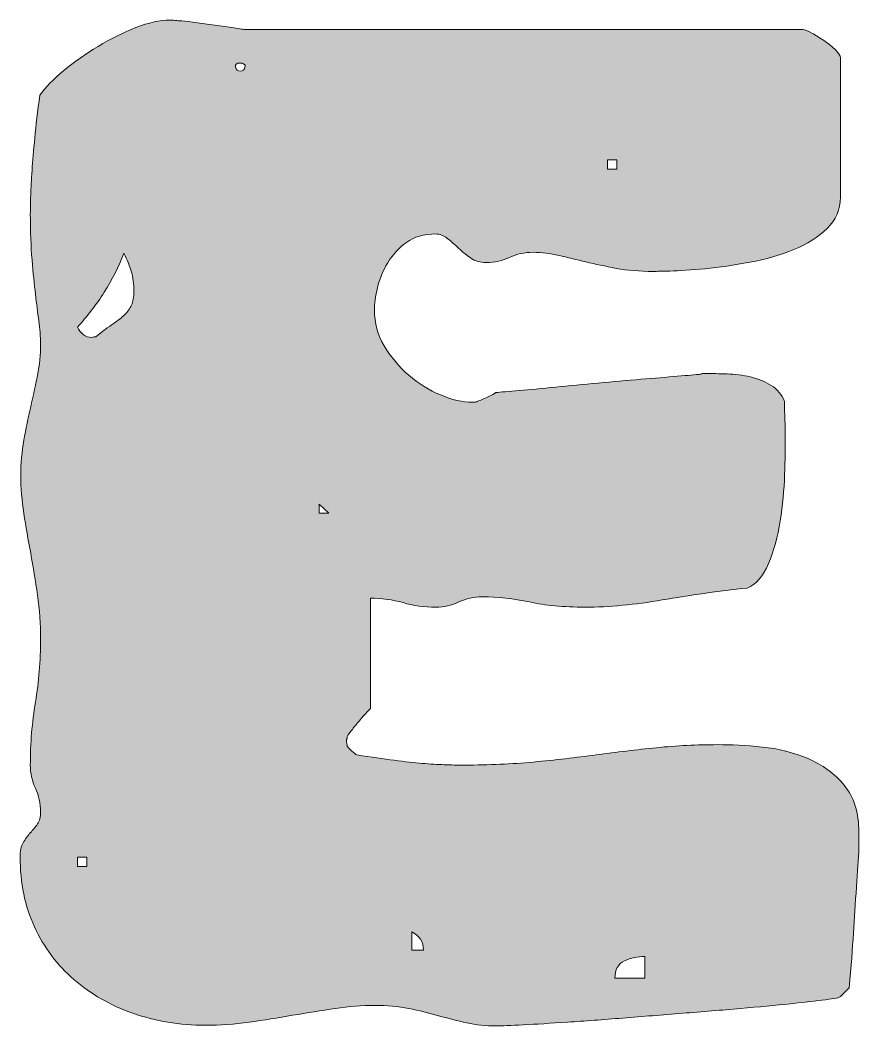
# Model space of a CAD drawing. Header units: inches. Extents: x 211 to 865, y -923 to -143.
# Drawn here: x 624.5 to 684, y -900.5 to -829.2 of the extents above; entities that cross this region are included whole.
import ezdxf

# ---------------------------------------------------------------- set-up
doc = ezdxf.new("R2010")
doc.units = ezdxf.units.IN
doc.header["$MEASUREMENT"] = 0
doc.layers.add('Layer 1', color=7, linetype='Continuous')

# ---------------------------------------------------------------- blocks, each defined once
blk = doc.blocks.new('block 7')
at = {"layer": 'Layer 1', "true_color": 0x040404}
h = blk.add_hatch(color=18, dxfattribs=at)
h.dxf.hatch_style = 2
edge = h.paths.add_edge_path()
edge.add_spline(control_points=[(625.911, -834.505), (626.298, -833.957), (626.86, -833.378), (627.601, -832.766), (628.341, -832.155), (629.154, -831.582), (630.039, -831.052), (630.925, -830.52), (631.819, -830.078), (632.719, -829.723), (633.62, -829.369), (634.426, -829.191), (635.133, -829.191), (635.198, -829.191), (635.319, -829.2), (635.497, -829.217), (635.672, -829.233), (635.778, -829.24), (635.81, -829.24), (636.004, -829.24), (636.317, -829.272), (636.752, -829.337), (637.187, -829.403), (637.646, -829.465), (638.127, -829.53), (638.611, -829.594), (639.069, -829.659), (639.504, -829.723), (639.94, -829.788), (640.253, -829.836), (640.446, -829.868), (640.446, -829.868), (679.994, -829.868), (679.994, -829.868), (680.123, -829.868), (680.333, -829.949), (680.623, -830.11), (680.913, -830.271), (681.21, -830.456), (681.516, -830.665), (681.823, -830.875), (682.088, -831.091), (682.313, -831.317), (682.537, -831.543), (682.652, -831.72), (682.652, -831.849), (682.652, -831.849), (682.652, -841.748), (682.652, -841.748), (682.652, -842.617), (682.337, -843.358), (681.71, -843.968), (681.081, -844.581), (680.292, -845.079), (679.343, -845.466), (678.393, -845.852), (677.355, -846.15), (676.228, -846.359), (675.102, -846.569), (674.047, -846.721), (673.066, -846.818), (672.083, -846.914), (671.247, -846.972), (670.554, -846.988), (669.862, -847.004), (669.469, -847.011), (669.372, -847.011), (668.405, -847.011), (667.536, -846.939), (666.765, -846.794), (665.991, -846.649), (665.275, -846.497), (664.616, -846.336), (663.955, -846.175), (663.319, -846.021), (662.707, -845.876), (662.096, -845.731), (661.484, -845.659), (660.873, -845.659), (660.261, -845.659), (659.706, -845.779), (659.206, -846.021), (658.706, -846.262), (658.151, -846.382), (657.541, -846.382), (657.122, -846.382), (656.76, -846.279), (656.454, -846.069), (656.147, -845.859), (655.857, -845.627), (655.585, -845.369), (655.311, -845.111), (655.046, -844.878), (654.788, -844.669), (654.53, -844.459), (654.256, -844.355), (653.966, -844.355), (653.13, -844.355), (652.437, -844.556), (651.891, -844.959), (651.343, -845.362), (650.901, -845.845), (650.562, -846.407), (650.225, -846.972), (649.984, -847.559), (649.839, -848.17), (649.694, -848.782), (649.62, -849.314), (649.62, -849.763), (649.62, -850.666), (649.855, -851.511), (650.32, -852.299), (650.788, -853.089), (651.366, -853.78), (652.059, -854.374), (652.752, -854.971), (653.501, -855.438), (654.305, -855.775), (655.109, -856.113), (655.866, -856.283), (656.575, -856.283), (656.638, -856.283), (656.711, -856.283), (656.792, -856.283), (656.873, -856.283), (656.912, -856.267), (656.912, -856.235), (657.009, -856.203), (657.234, -856.106), (657.589, -855.945), (657.943, -855.784), (658.151, -855.671), (658.217, -855.606), (658.57, -855.574), (659.125, -855.526), (659.883, -855.461), (660.638, -855.397), (661.5, -855.316), (662.467, -855.22), (663.432, -855.123), (664.438, -855.026), (665.484, -854.931), (666.53, -854.835), (667.536, -854.745), (668.502, -854.664), (669.469, -854.586), (670.328, -854.512), (671.086, -854.448), (671.841, -854.383), (672.396, -854.335), (672.751, -854.303), (672.751, -854.271), (672.792, -854.254), (672.873, -854.254), (672.953, -854.254), (673.025, -854.254), (673.089, -854.254), (673.541, -854.254), (674.047, -854.263), (674.611, -854.279), (675.174, -854.296), (675.729, -854.367), (676.277, -854.496), (676.823, -854.625), (677.315, -854.826), (677.749, -855.1), (678.184, -855.374), (678.497, -855.751), (678.691, -856.235), (678.691, -856.332), (678.691, -856.509), (678.691, -856.765), (678.691, -857.023), (678.7, -857.297), (678.716, -857.587), (678.732, -857.877), (678.739, -858.142), (678.739, -858.384), (678.739, -858.626), (678.739, -858.794), (678.739, -858.891), (678.739, -859.503), (678.723, -860.346), (678.691, -861.426), (678.659, -862.504), (678.555, -863.598), (678.377, -864.709), (678.2, -865.821), (677.926, -866.827), (677.557, -867.728), (677.187, -868.629), (676.68, -869.209), (676.035, -869.467), (673.974, -869.69), (671.97, -869.973), (670.024, -870.31), (668.075, -870.648), (666.249, -870.819), (664.542, -870.819), (663.029, -870.819), (661.718, -870.697), (660.606, -870.455), (659.496, -870.213), (658.377, -870.093), (657.25, -870.093), (656.672, -870.093), (656.124, -870.213), (655.608, -870.455), (655.094, -870.697), (654.546, -870.819), (653.966, -870.819), (653.162, -870.819), (652.389, -870.713), (651.649, -870.503), (650.908, -870.296), (650.136, -870.19), (649.332, -870.19), (649.332, -870.19), (649.332, -878.014), (649.332, -878.014), (649.266, -878.078), (649.155, -878.198), (648.993, -878.375), (648.832, -878.553), (648.662, -878.746), (648.487, -878.954), (648.309, -879.165), (648.148, -879.366), (648.003, -879.559), (647.858, -879.751), (647.754, -879.896), (647.69, -879.992), (647.69, -879.992), (647.69, -880.137), (647.69, -880.137), (647.658, -880.17), (647.641, -880.234), (647.641, -880.331), (647.641, -880.363), (647.649, -880.42), (647.665, -880.499), (647.681, -880.58), (647.69, -880.637), (647.69, -880.669), (647.72, -880.734), (647.826, -880.847), (648.003, -881.008), (648.18, -881.169), (648.3, -881.266), (648.365, -881.296), (649.395, -881.457), (650.281, -881.586), (651.021, -881.683), (651.762, -881.78), (652.423, -881.851), (653.001, -881.9), (653.581, -881.948), (654.104, -881.98), (654.572, -881.996), (655.037, -882.014), (655.512, -882.021), (655.995, -882.021), (657.734, -882.021), (659.367, -881.948), (660.896, -881.803), (662.426, -881.66), (663.907, -881.489), (665.339, -881.296), (666.772, -881.103), (668.195, -880.934), (669.614, -880.789), (671.03, -880.644), (672.479, -880.573), (673.96, -880.573), (674.893, -880.573), (675.938, -880.628), (677.097, -880.741), (678.257, -880.854), (679.343, -881.128), (680.358, -881.563), (681.371, -881.996), (682.224, -882.625), (682.917, -883.445), (683.608, -884.267), (683.955, -885.386), (683.955, -886.803), (683.955, -886.803), (683.955, -887.913), (683.955, -887.913), (683.923, -888.654), (683.866, -889.578), (683.785, -890.688), (683.705, -891.8), (683.633, -892.886), (683.569, -893.949), (683.504, -895.011), (683.408, -896.299), (683.279, -897.812), (683.279, -897.812), (682.652, -898.439), (682.652, -898.439), (682.586, -898.505), (682.233, -898.577), (681.588, -898.657), (680.945, -898.738), (680.107, -898.834), (679.078, -898.947), (678.048, -899.06), (676.871, -899.171), (675.553, -899.284), (674.232, -899.397), (672.864, -899.51), (671.447, -899.622), (670.031, -899.735), (668.623, -899.848), (667.223, -899.961), (665.823, -900.074), (664.519, -900.17), (663.31, -900.251), (662.103, -900.33), (661.058, -900.396), (660.173, -900.444), (659.286, -900.493), (658.651, -900.516), (658.264, -900.516), (657.524, -900.516), (656.824, -900.444), (656.163, -900.299), (655.504, -900.154), (654.837, -899.984), (654.16, -899.792), (653.485, -899.599), (652.784, -899.429), (652.059, -899.284), (651.336, -899.139), (650.523, -899.067), (649.62, -899.067), (648.752, -899.067), (647.826, -899.139), (646.845, -899.284), (645.861, -899.429), (644.857, -899.59), (643.825, -899.767), (642.796, -899.945), (641.766, -900.106), (640.736, -900.251), (639.705, -900.396), (638.675, -900.468), (637.646, -900.468), (635.81, -900.468), (634.096, -900.185), (632.503, -899.622), (630.909, -899.06), (629.516, -898.263), (628.325, -897.232), (627.134, -896.202), (626.201, -894.956), (625.524, -893.489), (624.849, -892.026), (624.511, -890.375), (624.511, -888.54), (624.511, -888.122), (624.582, -887.784), (624.727, -887.526), (624.872, -887.268), (625.041, -887.035), (625.234, -886.826), (625.428, -886.616), (625.598, -886.409), (625.741, -886.197), (625.886, -885.99), (625.959, -885.708), (625.959, -885.354), (625.959, -884.741), (625.838, -884.177), (625.598, -883.663), (625.356, -883.148), (625.234, -882.6), (625.234, -882.021), (625.234, -880.476), (625.356, -878.988), (625.598, -877.553), (625.838, -876.123), (625.959, -874.633), (625.959, -873.087), (625.959, -872.026), (625.886, -870.987), (625.741, -869.973), (625.598, -868.958), (625.435, -867.97), (625.259, -867.003), (625.082, -866.037), (624.921, -865.095), (624.776, -864.179), (624.631, -863.26), (624.559, -862.366), (624.559, -861.498), (624.559, -860.629), (624.631, -859.791), (624.776, -858.987), (624.921, -858.183), (625.082, -857.394), (625.259, -856.62), (625.435, -855.848), (625.598, -855.1), (625.741, -854.374), (625.886, -853.651), (625.959, -852.919), (625.959, -852.177), (625.959, -851.631), (625.918, -851.076), (625.838, -850.512), (625.757, -849.95), (625.676, -849.321), (625.598, -848.628), (625.515, -847.937), (625.435, -847.124), (625.356, -846.191), (625.275, -845.256), (625.234, -844.162), (625.234, -842.907), (625.234, -842.52), (625.243, -842.077), (625.259, -841.578), (625.275, -841.08), (625.308, -840.5), (625.356, -839.839), (625.404, -839.18), (625.469, -838.415), (625.549, -837.547), (625.628, -836.677), (625.75, -835.663), (625.911, -834.505)], knot_values=[0, 0, 0, 0, 1, 1, 1, 2, 2, 2, 3, 3, 3, 4, 4, 4, 5, 5, 5, 6, 6, 6, 7, 7, 7, 8, 8, 8, 9, 9, 9, 10, 10, 10, 11, 11, 11, 12, 12, 12, 13, 13, 13, 14, 14, 14, 15, 15, 15, 16, 16, 16, 17, 17, 17, 18, 18, 18, 19, 19, 19, 20, 20, 20, 21, 21, 21, 22, 22, 22, 23, 23, 23, 24, 24, 24, 25, 25, 25, 26, 26, 26, 27, 27, 27, 28, 28, 28, 29, 29, 29, 30, 30, 30, 31, 31, 31, 32, 32, 32, 33, 33, 33, 34, 34, 34, 35, 35, 35, 36, 36, 36, 37, 37, 37, 38, 38, 38, 39, 39, 39, 40, 40, 40, 41, 41, 41, 42, 42, 42, 43, 43, 43, 44, 44, 44, 45, 45, 45, 46, 46, 46, 47, 47, 47, 48, 48, 48, 49, 49, 49, 50, 50, 50, 51, 51, 51, 52, 52, 52, 53, 53, 53, 54, 54, 54, 55, 55, 55, 56, 56, 56, 57, 57, 57, 58, 58, 58, 59, 59, 59, 60, 60, 60, 61, 61, 61, 62, 62, 62, 63, 63, 63, 64, 64, 64, 65, 65, 65, 66, 66, 66, 67, 67, 67, 68, 68, 68, 69, 69, 69, 70, 70, 70, 71, 71, 71, 72, 72, 72, 73, 73, 73, 74, 74, 74, 75, 75, 75, 76, 76, 76, 77, 77, 77, 78, 78, 78, 79, 79, 79, 80, 80, 80, 81, 81, 81, 82, 82, 82, 83, 83, 83, 84, 84, 84, 85, 85, 85, 86, 86, 86, 87, 87, 87, 88, 88, 88, 89, 89, 89, 90, 90, 90, 91, 91, 91, 92, 92, 92, 93, 93, 93, 94, 94, 94, 95, 95, 95, 96, 96, 96, 97, 97, 97, 98, 98, 98, 99, 99, 99, 100, 100, 100, 101, 101, 101, 102, 102, 102, 103, 103, 103, 104, 104, 104, 105, 105, 105, 106, 106, 106, 107, 107, 107, 108, 108, 108, 109, 109, 109, 110, 110, 110, 111, 111, 111, 112, 112, 112, 113, 113, 113, 114, 114, 114, 115, 115, 115, 116, 116, 116, 117, 117, 117, 118, 118, 118, 119, 119, 119, 120, 120, 120, 121, 121, 121, 122, 122, 122, 123, 123, 123, 124, 124, 124, 125, 125, 125, 126, 126, 126, 127, 127, 127, 128, 128, 128, 129, 129, 129, 130, 130, 130, 131, 131, 131, 132, 132, 132, 133, 133, 133, 134, 134, 134, 135, 135, 135, 136, 136, 136, 137, 137, 137, 138, 138, 138, 139, 139, 139, 140, 140, 140, 141, 141, 141, 142, 142, 142, 143, 143, 143, 144, 144, 144, 144], degree=3, periodic=1)
edge = h.paths.add_edge_path()
edge.add_spline(control_points=[(628.567, -850.97), (628.663, -851.164), (628.799, -851.334), (628.977, -851.477), (629.154, -851.622), (629.355, -851.695), (629.58, -851.695), (629.645, -851.695), (629.693, -851.679), (629.725, -851.647), (629.725, -851.647), (629.87, -851.647), (629.87, -851.647), (630.354, -851.26), (630.764, -850.954), (631.102, -850.728), (631.441, -850.505), (631.713, -850.288), (631.922, -850.077), (632.132, -849.869), (632.293, -849.643), (632.406, -849.402), (632.519, -849.16), (632.574, -848.83), (632.574, -848.411), (632.574, -847.897), (632.519, -847.446), (632.406, -847.059), (632.293, -846.672), (632.107, -846.223), (631.851, -845.707), (631.496, -846.672), (631.038, -847.598), (630.474, -848.485), (629.91, -849.369), (629.274, -850.198), (628.567, -850.97)], knot_values=[0, 0, 0, 0, 1, 1, 1, 2, 2, 2, 3, 3, 3, 4, 4, 4, 5, 5, 5, 6, 6, 6, 7, 7, 7, 8, 8, 8, 9, 9, 9, 10, 10, 10, 11, 11, 11, 12, 12, 12, 12], degree=3, periodic=1)
h.paths.add_polyline_path([(628.567, -889.216), (629.244, -889.216), (629.244, -888.54), (628.567, -888.54)])
edge = h.paths.add_edge_path()
edge.add_spline(control_points=[(640.446, -832.524), (640.477, -832.427), (640.453, -832.356), (640.373, -832.307), (640.292, -832.259), (640.205, -832.234), (640.108, -832.234), (639.85, -832.234), (639.737, -832.331), (639.769, -832.524), (639.834, -832.717), (639.947, -832.814), (640.108, -832.814), (640.301, -832.814), (640.414, -832.717), (640.446, -832.524)], knot_values=[0, 0, 0, 0, 1, 1, 1, 2, 2, 2, 3, 3, 3, 4, 4, 4, 5, 5, 5, 5], degree=3, periodic=1)
h.paths.add_polyline_path([(645.709, -863.527), (645.709, -864.154), (646.386, -864.154)])
edge = h.paths.add_edge_path()
edge.add_spline(control_points=[(653.098, -895.156), (653.098, -894.544), (652.824, -894.11), (652.278, -893.853), (652.278, -893.853), (652.278, -895.156), (652.278, -895.156), (652.278, -895.156), (653.098, -895.156), (653.098, -895.156)], knot_values=[0, 0, 0, 0, 1, 1, 1, 2, 2, 2, 3, 3, 3, 3], degree=3, periodic=1)
h.paths.add_polyline_path([(666.136, -839.092), (666.136, -839.767), (666.813, -839.767), (666.813, -839.092)])
edge = h.paths.add_edge_path()
edge.add_spline(control_points=[(668.792, -897.135), (668.792, -897.135), (668.792, -895.59), (668.792, -895.59), (668.276, -895.59), (667.794, -895.695), (667.343, -895.905), (666.892, -896.114), (666.668, -896.524), (666.668, -897.135), (666.668, -897.135), (668.792, -897.135), (668.792, -897.135)], knot_values=[0, 0, 0, 0, 1, 1, 1, 2, 2, 2, 3, 3, 3, 4, 4, 4, 4], degree=3, periodic=1)
at = {"layer": 'Layer 1', "lineweight": 0}
for points in [[(666.136, -839.092), (666.136, -839.767), (666.813, -839.767), (666.813, -839.092), (666.136, -839.092)], [(645.709, -863.527), (645.709, -864.154), (646.386, -864.154), (645.709, -863.527)], [(628.567, -889.216), (629.244, -889.216), (629.244, -888.54), (628.567, -888.54), (628.567, -889.216)]]:
    blk.add_lwpolyline(points, dxfattribs=at)
for points, knots in [([(625.911, -834.505), (626.298, -833.957), (626.86, -833.378), (627.601, -832.766), (628.341, -832.155), (629.154, -831.582), (630.039, -831.052), (630.925, -830.52), (631.819, -830.078), (632.719, -829.723), (633.62, -829.369), (634.426, -829.191), (635.133, -829.191), (635.198, -829.191), (635.319, -829.2), (635.497, -829.217), (635.672, -829.233), (635.778, -829.24), (635.81, -829.24), (636.004, -829.24), (636.317, -829.272), (636.752, -829.337), (637.187, -829.403), (637.646, -829.465), (638.127, -829.53), (638.611, -829.594), (639.069, -829.659), (639.504, -829.723), (639.94, -829.788), (640.253, -829.836), (640.446, -829.868), (640.446, -829.868), (679.994, -829.868), (679.994, -829.868), (680.123, -829.868), (680.333, -829.949), (680.623, -830.11), (680.913, -830.271), (681.21, -830.456), (681.516, -830.665), (681.823, -830.875), (682.088, -831.091), (682.313, -831.317), (682.537, -831.543), (682.652, -831.72), (682.652, -831.849), (682.652, -831.849), (682.652, -841.748), (682.652, -841.748), (682.652, -842.617), (682.337, -843.358), (681.71, -843.968), (681.081, -844.581), (680.292, -845.079), (679.343, -845.466), (678.393, -845.852), (677.355, -846.15), (676.228, -846.359), (675.102, -846.569), (674.047, -846.721), (673.066, -846.818), (672.083, -846.914), (671.247, -846.972), (670.554, -846.988), (669.862, -847.004), (669.469, -847.011), (669.372, -847.011), (668.405, -847.011), (667.536, -846.939), (666.765, -846.794), (665.991, -846.649), (665.275, -846.497), (664.616, -846.336), (663.955, -846.175), (663.319, -846.021), (662.707, -845.876), (662.096, -845.731), (661.484, -845.659), (660.873, -845.659), (660.261, -845.659), (659.706, -845.779), (659.206, -846.021), (658.706, -846.262), (658.151, -846.382), (657.541, -846.382), (657.122, -846.382), (656.76, -846.279), (656.454, -846.069), (656.147, -845.859), (655.857, -845.627), (655.585, -845.369), (655.311, -845.111), (655.046, -844.878), (654.788, -844.669), (654.53, -844.459), (654.256, -844.355), (653.966, -844.355), (653.13, -844.355), (652.437, -844.556), (651.891, -844.959), (651.343, -845.362), (650.901, -845.845), (650.562, -846.407), (650.225, -846.972), (649.984, -847.559), (649.839, -848.17), (649.694, -848.782), (649.62, -849.314), (649.62, -849.763), (649.62, -850.666), (649.855, -851.511), (650.32, -852.299), (650.788, -853.089), (651.366, -853.78), (652.059, -854.374), (652.752, -854.971), (653.501, -855.438), (654.305, -855.775), (655.109, -856.113), (655.866, -856.283), (656.575, -856.283), (656.638, -856.283), (656.711, -856.283), (656.792, -856.283), (656.873, -856.283), (656.912, -856.267), (656.912, -856.235), (657.009, -856.203), (657.234, -856.106), (657.589, -855.945), (657.943, -855.784), (658.151, -855.671), (658.217, -855.606), (658.57, -855.574), (659.125, -855.526), (659.883, -855.461), (660.638, -855.397), (661.5, -855.316), (662.467, -855.22), (663.432, -855.123), (664.438, -855.026), (665.484, -854.931), (666.53, -854.835), (667.536, -854.745), (668.502, -854.664), (669.469, -854.586), (670.328, -854.512), (671.086, -854.448), (671.841, -854.383), (672.396, -854.335), (672.751, -854.303), (672.751, -854.271), (672.792, -854.254), (672.873, -854.254), (672.953, -854.254), (673.025, -854.254), (673.089, -854.254), (673.541, -854.254), (674.047, -854.263), (674.611, -854.279), (675.174, -854.296), (675.729, -854.367), (676.277, -854.496), (676.823, -854.625), (677.315, -854.826), (677.749, -855.1), (678.184, -855.374), (678.497, -855.751), (678.691, -856.235), (678.691, -856.332), (678.691, -856.509), (678.691, -856.765), (678.691, -857.023), (678.7, -857.297), (678.716, -857.587), (678.732, -857.877), (678.739, -858.142), (678.739, -858.384), (678.739, -858.626), (678.739, -858.794), (678.739, -858.891), (678.739, -859.503), (678.723, -860.346), (678.691, -861.426), (678.659, -862.504), (678.555, -863.598), (678.377, -864.709), (678.2, -865.821), (677.926, -866.827), (677.557, -867.728), (677.187, -868.629), (676.68, -869.209), (676.035, -869.467), (673.974, -869.69), (671.97, -869.973), (670.024, -870.31), (668.075, -870.648), (666.249, -870.819), (664.542, -870.819), (663.029, -870.819), (661.718, -870.697), (660.606, -870.455), (659.496, -870.213), (658.377, -870.093), (657.25, -870.093), (656.672, -870.093), (656.124, -870.213), (655.608, -870.455), (655.094, -870.697), (654.546, -870.819), (653.966, -870.819), (653.162, -870.819), (652.389, -870.713), (651.649, -870.503), (650.908, -870.296), (650.136, -870.19), (649.332, -870.19), (649.332, -870.19), (649.332, -878.014), (649.332, -878.014), (649.266, -878.078), (649.155, -878.198), (648.993, -878.375), (648.832, -878.553), (648.662, -878.746), (648.487, -878.954), (648.309, -879.165), (648.148, -879.366), (648.003, -879.559), (647.858, -879.751), (647.754, -879.896), (647.69, -879.992), (647.69, -879.992), (647.69, -880.137), (647.69, -880.137), (647.658, -880.17), (647.641, -880.234), (647.641, -880.331), (647.641, -880.363), (647.649, -880.42), (647.665, -880.499), (647.681, -880.58), (647.69, -880.637), (647.69, -880.669), (647.72, -880.734), (647.826, -880.847), (648.003, -881.008), (648.18, -881.169), (648.3, -881.266), (648.365, -881.296), (649.395, -881.457), (650.281, -881.586), (651.021, -881.683), (651.762, -881.78), (652.423, -881.851), (653.001, -881.9), (653.581, -881.948), (654.104, -881.98), (654.572, -881.996), (655.037, -882.014), (655.512, -882.021), (655.995, -882.021), (657.734, -882.021), (659.367, -881.948), (660.896, -881.803), (662.426, -881.66), (663.907, -881.489), (665.339, -881.296), (666.772, -881.103), (668.195, -880.934), (669.614, -880.789), (671.03, -880.644), (672.479, -880.573), (673.96, -880.573), (674.893, -880.573), (675.938, -880.628), (677.097, -880.741), (678.257, -880.854), (679.343, -881.128), (680.358, -881.563), (681.371, -881.996), (682.224, -882.625), (682.917, -883.445), (683.608, -884.267), (683.955, -885.386), (683.955, -886.803), (683.955, -886.803), (683.955, -887.913), (683.955, -887.913), (683.923, -888.654), (683.866, -889.578), (683.785, -890.688), (683.705, -891.8), (683.633, -892.886), (683.569, -893.949), (683.504, -895.011), (683.408, -896.299), (683.279, -897.812), (683.279, -897.812), (682.652, -898.439), (682.652, -898.439), (682.586, -898.505), (682.233, -898.577), (681.588, -898.657), (680.945, -898.738), (680.107, -898.834), (679.078, -898.947), (678.048, -899.06), (676.871, -899.171), (675.553, -899.284), (674.232, -899.397), (672.864, -899.51), (671.447, -899.622), (670.031, -899.735), (668.623, -899.848), (667.223, -899.961), (665.823, -900.074), (664.519, -900.17), (663.31, -900.251), (662.103, -900.33), (661.058, -900.396), (660.173, -900.444), (659.286, -900.493), (658.651, -900.516), (658.264, -900.516), (657.524, -900.516), (656.824, -900.444), (656.163, -900.299), (655.504, -900.154), (654.837, -899.984), (654.16, -899.792), (653.485, -899.599), (652.784, -899.429), (652.059, -899.284), (651.336, -899.139), (650.523, -899.067), (649.62, -899.067), (648.752, -899.067), (647.826, -899.139), (646.845, -899.284), (645.861, -899.429), (644.857, -899.59), (643.825, -899.767), (642.796, -899.945), (641.766, -900.106), (640.736, -900.251), (639.705, -900.396), (638.675, -900.468), (637.646, -900.468), (635.81, -900.468), (634.096, -900.185), (632.503, -899.622), (630.909, -899.06), (629.516, -898.263), (628.325, -897.232), (627.134, -896.202), (626.201, -894.956), (625.524, -893.489), (624.849, -892.026), (624.511, -890.375), (624.511, -888.54), (624.511, -888.122), (624.582, -887.784), (624.727, -887.526), (624.872, -887.268), (625.041, -887.035), (625.234, -886.826), (625.428, -886.616), (625.598, -886.409), (625.741, -886.197), (625.886, -885.99), (625.959, -885.708), (625.959, -885.354), (625.959, -884.741), (625.838, -884.177), (625.598, -883.663), (625.356, -883.148), (625.234, -882.6), (625.234, -882.021), (625.234, -880.476), (625.356, -878.988), (625.598, -877.553), (625.838, -876.123), (625.959, -874.633), (625.959, -873.087), (625.959, -872.026), (625.886, -870.987), (625.741, -869.973), (625.598, -868.958), (625.435, -867.97), (625.259, -867.003), (625.082, -866.037), (624.921, -865.095), (624.776, -864.179), (624.631, -863.26), (624.559, -862.366), (624.559, -861.498), (624.559, -860.629), (624.631, -859.791), (624.776, -858.987), (624.921, -858.183), (625.082, -857.394), (625.259, -856.62), (625.435, -855.848), (625.598, -855.1), (625.741, -854.374), (625.886, -853.651), (625.959, -852.919), (625.959, -852.177), (625.959, -851.631), (625.918, -851.076), (625.838, -850.512), (625.757, -849.95), (625.676, -849.321), (625.598, -848.628), (625.515, -847.937), (625.435, -847.124), (625.356, -846.191), (625.275, -845.256), (625.234, -844.162), (625.234, -842.907), (625.234, -842.52), (625.243, -842.077), (625.259, -841.578), (625.275, -841.08), (625.308, -840.5), (625.356, -839.839), (625.404, -839.18), (625.469, -838.415), (625.549, -837.547), (625.628, -836.677), (625.75, -835.663), (625.911, -834.505)], [0, 0, 0, 0, 1, 1, 1, 2, 2, 2, 3, 3, 3, 4, 4, 4, 5, 5, 5, 6, 6, 6, 7, 7, 7, 8, 8, 8, 9, 9, 9, 10, 10, 10, 11, 11, 11, 12, 12, 12, 13, 13, 13, 14, 14, 14, 15, 15, 15, 16, 16, 16, 17, 17, 17, 18, 18, 18, 19, 19, 19, 20, 20, 20, 21, 21, 21, 22, 22, 22, 23, 23, 23, 24, 24, 24, 25, 25, 25, 26, 26, 26, 27, 27, 27, 28, 28, 28, 29, 29, 29, 30, 30, 30, 31, 31, 31, 32, 32, 32, 33, 33, 33, 34, 34, 34, 35, 35, 35, 36, 36, 36, 37, 37, 37, 38, 38, 38, 39, 39, 39, 40, 40, 40, 41, 41, 41, 42, 42, 42, 43, 43, 43, 44, 44, 44, 45, 45, 45, 46, 46, 46, 47, 47, 47, 48, 48, 48, 49, 49, 49, 50, 50, 50, 51, 51, 51, 52, 52, 52, 53, 53, 53, 54, 54, 54, 55, 55, 55, 56, 56, 56, 57, 57, 57, 58, 58, 58, 59, 59, 59, 60, 60, 60, 61, 61, 61, 62, 62, 62, 63, 63, 63, 64, 64, 64, 65, 65, 65, 66, 66, 66, 67, 67, 67, 68, 68, 68, 69, 69, 69, 70, 70, 70, 71, 71, 71, 72, 72, 72, 73, 73, 73, 74, 74, 74, 75, 75, 75, 76, 76, 76, 77, 77, 77, 78, 78, 78, 79, 79, 79, 80, 80, 80, 81, 81, 81, 82, 82, 82, 83, 83, 83, 84, 84, 84, 85, 85, 85, 86, 86, 86, 87, 87, 87, 88, 88, 88, 89, 89, 89, 90, 90, 90, 91, 91, 91, 92, 92, 92, 93, 93, 93, 94, 94, 94, 95, 95, 95, 96, 96, 96, 97, 97, 97, 98, 98, 98, 99, 99, 99, 100, 100, 100, 101, 101, 101, 102, 102, 102, 103, 103, 103, 104, 104, 104, 105, 105, 105, 106, 106, 106, 107, 107, 107, 108, 108, 108, 109, 109, 109, 110, 110, 110, 111, 111, 111, 112, 112, 112, 113, 113, 113, 114, 114, 114, 115, 115, 115, 116, 116, 116, 117, 117, 117, 118, 118, 118, 119, 119, 119, 120, 120, 120, 121, 121, 121, 122, 122, 122, 123, 123, 123, 124, 124, 124, 125, 125, 125, 126, 126, 126, 127, 127, 127, 128, 128, 128, 129, 129, 129, 130, 130, 130, 131, 131, 131, 132, 132, 132, 133, 133, 133, 134, 134, 134, 135, 135, 135, 136, 136, 136, 137, 137, 137, 138, 138, 138, 139, 139, 139, 140, 140, 140, 141, 141, 141, 142, 142, 142, 143, 143, 143, 144, 144, 144, 144]), ([(640.446, -832.524), (640.477, -832.427), (640.453, -832.356), (640.373, -832.307), (640.292, -832.259), (640.205, -832.234), (640.108, -832.234), (639.85, -832.234), (639.737, -832.331), (639.769, -832.524), (639.834, -832.717), (639.947, -832.814), (640.108, -832.814), (640.301, -832.814), (640.414, -832.717), (640.446, -832.524)], [0, 0, 0, 0, 1, 1, 1, 2, 2, 2, 3, 3, 3, 4, 4, 4, 5, 5, 5, 5]), ([(628.567, -850.97), (628.663, -851.164), (628.799, -851.334), (628.977, -851.477), (629.154, -851.622), (629.355, -851.695), (629.58, -851.695), (629.645, -851.695), (629.693, -851.679), (629.725, -851.647), (629.725, -851.647), (629.87, -851.647), (629.87, -851.647), (630.354, -851.26), (630.764, -850.954), (631.102, -850.728), (631.441, -850.505), (631.713, -850.288), (631.922, -850.077), (632.132, -849.869), (632.293, -849.643), (632.406, -849.402), (632.519, -849.16), (632.574, -848.83), (632.574, -848.411), (632.574, -847.897), (632.519, -847.446), (632.406, -847.059), (632.293, -846.672), (632.107, -846.223), (631.851, -845.707), (631.496, -846.672), (631.038, -847.598), (630.474, -848.485), (629.91, -849.369), (629.274, -850.198), (628.567, -850.97)], [0, 0, 0, 0, 1, 1, 1, 2, 2, 2, 3, 3, 3, 4, 4, 4, 5, 5, 5, 6, 6, 6, 7, 7, 7, 8, 8, 8, 9, 9, 9, 10, 10, 10, 11, 11, 11, 12, 12, 12, 12]), ([(653.098, -895.156), (653.098, -894.544), (652.824, -894.11), (652.278, -893.853), (652.278, -893.853), (652.278, -895.156), (652.278, -895.156), (652.278, -895.156), (653.098, -895.156), (653.098, -895.156)], [0, 0, 0, 0, 1, 1, 1, 2, 2, 2, 3, 3, 3, 3]), ([(668.792, -897.135), (668.792, -897.135), (668.792, -895.59), (668.792, -895.59), (668.276, -895.59), (667.794, -895.695), (667.343, -895.905), (666.892, -896.114), (666.668, -896.524), (666.668, -897.135), (666.668, -897.135), (668.792, -897.135), (668.792, -897.135)], [0, 0, 0, 0, 1, 1, 1, 2, 2, 2, 3, 3, 3, 4, 4, 4, 4])]:
    blk.add_open_spline(points, degree=3, knots=knots, dxfattribs=at)
blk = doc.blocks.new('block 2')
at = {"layer": 'Layer 1'}
blk.add_blockref('block 7', (0, 0), dxfattribs=at)

msp = doc.modelspace()

# ---------------------------------------------------------------- block references
at = {"layer": 'Layer 1'}
msp.add_blockref('block 2', (0, 0), dxfattribs=at)

doc.saveas('drawing.dxf')
